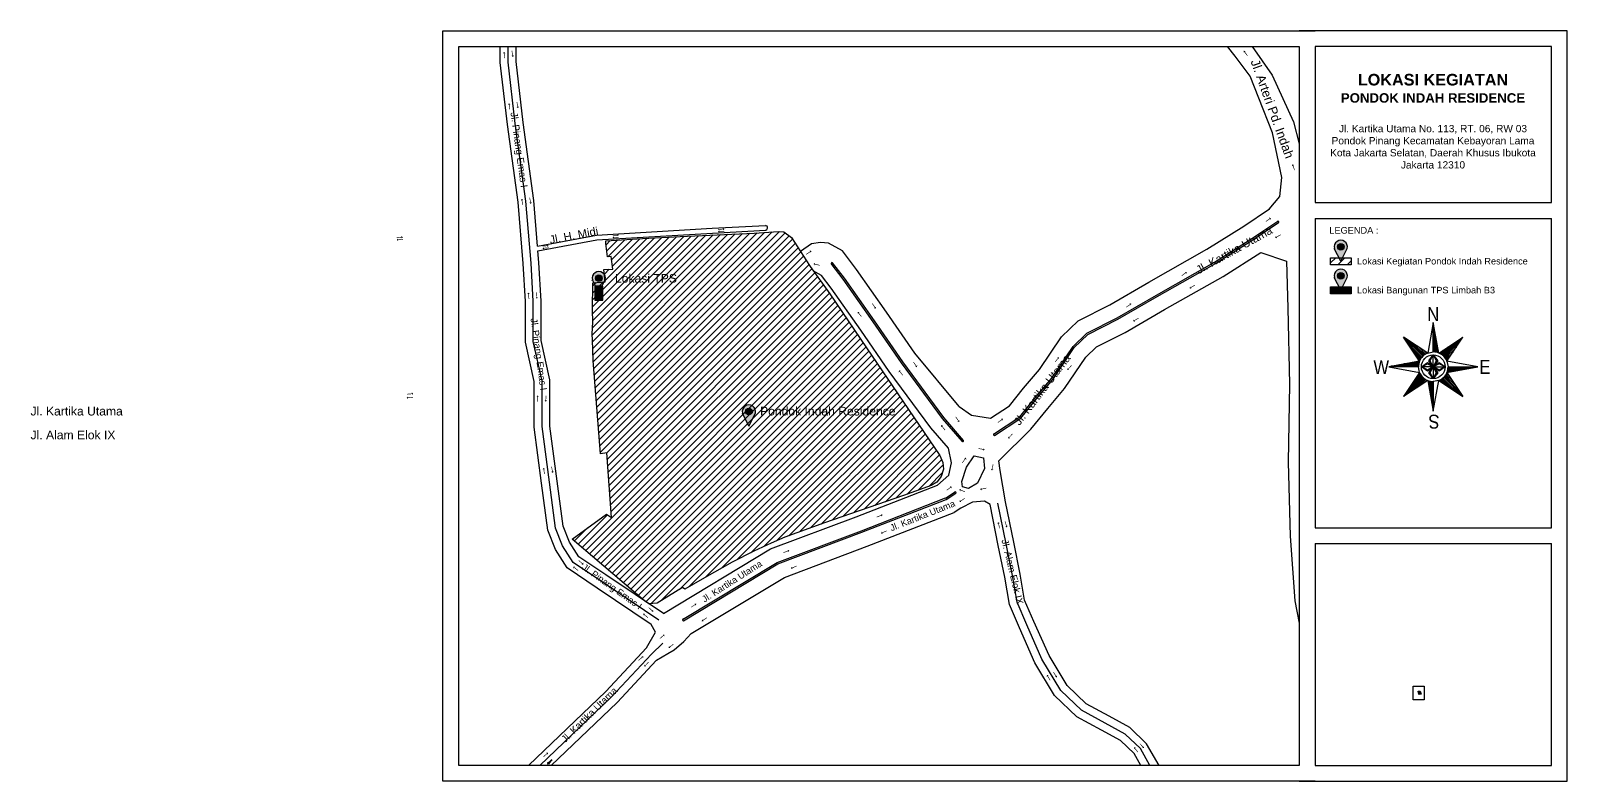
# Model space of a CAD drawing. Header units: millimetres. Extents: x -889 to 42531, y -18266 to 4189.
# Drawn here: x 15123 to 24869, y -18266 to -13506 of the extents above; entities that cross this region are included whole.
import ezdxf

# ---------------------------------------------------------------- set-up
doc = ezdxf.new("R2010")
doc.units = ezdxf.units.MM
doc.header["$MEASUREMENT"] = 0
doc.linetypes.add('PTS_EXT', pattern=[999999, 0, -999999])
doc.layers.add('Area TPS', color=2, linetype='Continuous')
doc.styles.add('Annotative', font='arial.ttf')
doc.styles.get("Standard").update_dxf_attribs({"font": 'arial.ttf'})

msp = doc.modelspace()

# ---------------------------------------------------------------- hatches: boundary and pattern name
at = {"true_color": 0xffffff}
h = msp.add_hatch(color=7, dxfattribs=at)
h.dxf.hatch_style = 1
h.paths.add_polyline_path([(18124.9, -13639.9), (18118.1, -13649.7), (18122, -13649.2), (18123.6, -13649), (18124, -13649), (18127.7, -13679.7), (18131.6, -13679.2), (18127.9, -13648.5), (18128.3, -13648.4), (18129.9, -13648.3), (18133.8, -13647.8)])
h = msp.add_hatch(color=7, dxfattribs=at)
h.dxf.hatch_style = 1
h.paths.add_polyline_path([(18182.3, -13672.2), (18188.4, -13661.9), (18184.5, -13662.7), (18182.9, -13663), (18182.5, -13663), (18176.8, -13632.6), (18172.9, -13633.4), (18178.6, -13663.8), (18178.2, -13663.9), (18176.7, -13664.2), (18172.8, -13664.9)])
h = msp.add_hatch(color=7, dxfattribs=at)
h.dxf.hatch_style = 1
h.paths.add_polyline_path([(22817.6, -13632.5), (22816.4, -13644.4), (22819.6, -13642.1), (22820.9, -13641.1), (22821.2, -13640.9), (22839.5, -13665.9), (22842.7, -13663.5), (22824.4, -13638.6), (22824.7, -13638.3), (22826, -13637.4), (22829.2, -13635)])
h = msp.add_hatch(color=7, dxfattribs=at)
h.dxf.hatch_style = 1
h.paths.add_polyline_path([(18156.9, -13964.9), (18150.1, -13974.7), (18154, -13974.2), (18155.6, -13974), (18156, -13973.9), (18159.7, -14004.7), (18163.6, -14004.2), (18159.9, -13973.5), (18160.3, -13973.4), (18161.9, -13973.2), (18165.8, -13972.8)])
h = msp.add_hatch(color=7, dxfattribs=at)
h.dxf.hatch_style = 1
h.paths.add_polyline_path([(18214.2, -13997.2), (18220.3, -13986.9), (18216.4, -13987.7), (18214.9, -13988), (18214.5, -13988), (18208.7, -13957.6), (18204.8, -13958.4), (18210.6, -13988.8), (18210.2, -13988.8), (18208.7, -13989.1), (18204.8, -13989.9)])
h = msp.add_hatch(color=7, dxfattribs=at)
h.dxf.hatch_style = 1
h.paths.add_polyline_path([(23126.4, -14352.4), (23122, -14363.5), (23125.7, -14362.1), (23127.2, -14361.6), (23127.5, -14361.4), (23138.1, -14390.5), (23141.8, -14389.2), (23131.3, -14360.1), (23131.6, -14359.9), (23133.1, -14359.4), (23136.9, -14358)])
h = msp.add_hatch(color=7, dxfattribs=at)
h.dxf.hatch_style = 1
h.paths.add_polyline_path([(18238.2, -14571.8), (18231.4, -14581.6), (18235.3, -14581.1), (18236.9, -14580.9), (18237.3, -14580.9), (18241, -14611.6), (18244.9, -14611.1), (18241.2, -14580.4), (18241.6, -14580.3), (18243.2, -14580.2), (18247.1, -14579.7)])
h = msp.add_hatch(color=7, dxfattribs=at)
h.dxf.hatch_style = 1
h.paths.add_polyline_path([(18295.5, -14604.1), (18301.7, -14593.8), (18297.8, -14594.6), (18296.2, -14594.9), (18295.8, -14595), (18290, -14564.5), (18286.2, -14565.3), (18291.9, -14595.7), (18291.5, -14595.8), (18290, -14596.1), (18286.1, -14596.8)])
h = msp.add_hatch(color=7, dxfattribs=at)
h.dxf.hatch_style = 1
h.paths.add_polyline_path([(22989.6, -14692.8), (22977.7, -14691.6), (22980, -14694.8), (22981, -14696.1), (22981.2, -14696.4), (22956.1, -14714.4), (22958.4, -14717.7), (22983.5, -14699.6), (22983.7, -14699.9), (22984.7, -14701.2), (22987, -14704.4)])
h = msp.add_hatch(color=7, dxfattribs=at)
h.dxf.hatch_style = 1
h.paths.add_polyline_path([(17484, -14815.2), (17475.9, -14823.9), (17475.5, -14820), (17475.4, -14818.4), (17475.3, -14818), (17444.5, -14820.8), (17444.1, -14816.9), (17475, -14814), (17474.9, -14813.6), (17474.8, -14812.1), (17474.4, -14808.1)])
h = msp.add_hatch()
h.set_pattern_fill('ANSI31', color=1, scale=250)
h.set_pattern_definition([(45, (5898.653, -12975.114), (-22.09709, 22.09709), [])])
h.paths.add_polyline_path([(20425.2, -15516.4), (20191.7, -15173.6), (20066.6, -15001.4), (20063.3, -14993.9), (19948.1, -14817.1), (19900.9, -14780.9), (19865.9, -14779.3), (19712.9, -14788.7), (19243.1, -14811), (19003, -14823.8), (18770.9, -14838.7), (18771.2, -14856), (18781.6, -14939.3), (18804.6, -14936.5), (18815.1, -15017.5), (18758.4, -15020.3), (18766.6, -15097.6), (18688.1, -15104.6), (18687, -15278.5), (18688, -15351.9), (18684.2, -15430), (18686.5, -15466.2), (18690.5, -15596.6), (18704.2, -15760.7), (18736.6, -16188.7), (18777.7, -16182.9), (18807, -16593.6), (18775.2, -16572.1), (18557.9, -16729.4), (19016, -17122.2), (19043.7, -17140.9), (19095.8, -17135.9), (19258.2, -17036.1), (19271.2, -17048.5), (19397.7, -16975.3), (19572.3, -16875.9), (19709, -16807.4), (19819.9, -16756.7), (19906.7, -16717.7), (20158.1, -16627.3), (20659.7, -16453.6), (20834.8, -16389.7), (20870.6, -16368.6), (20897.9, -16332.6), (20911.8, -16285.7), (20909.6, -16243.5), (20890.6, -16200.4)])
h = msp.add_hatch(color=7, dxfattribs=at)
h.dxf.hatch_style = 1
h.paths.add_polyline_path([(18813.4, -14818.1), (18821.8, -14809.6), (18822, -14813.6), (18822.1, -14815.2), (18822.2, -14815.5), (18853.1, -14813.7), (18853.3, -14817.6), (18822.4, -14819.5), (18822.4, -14819.9), (18822.5, -14821.5), (18822.8, -14825.4)])
h = msp.add_hatch(color=7, dxfattribs=at)
h.dxf.hatch_style = 1
h.paths.add_polyline_path([(18853.6, -14801.7), (18844.1, -14794.4), (18844.4, -14798.4), (18844.5, -14800), (18844.6, -14800.4), (18813.7, -14802.6), (18814, -14806.5), (18844.8, -14804.3), (18844.9, -14804.7), (18845, -14806.3), (18845.3, -14810.2)])
h = msp.add_hatch(color=7, dxfattribs=at)
h.dxf.hatch_style = 1
h.paths.add_polyline_path([(19482.6, -14779.4), (19491, -14771), (19491.3, -14774.9), (19491.4, -14776.5), (19491.4, -14776.9), (19522.3, -14775.2), (19522.5, -14779.2), (19491.6, -14780.9), (19491.6, -14781.2), (19491.7, -14782.8), (19491.9, -14786.8)])
h = msp.add_hatch(color=7, dxfattribs=at)
h.dxf.hatch_style = 1
h.paths.add_polyline_path([(19522.9, -14763.2), (19513.5, -14755.9), (19513.7, -14759.8), (19513.8, -14761.4), (19513.9, -14761.8), (19483, -14763.9), (19483.2, -14767.8), (19514.1, -14765.8), (19514.1, -14766.2), (19514.3, -14767.8), (19514.5, -14771.7)])
h = msp.add_hatch(color=7, dxfattribs=at)
h.dxf.hatch_style = 1
h.paths.add_polyline_path([(23017.2, -14819.4), (23028.9, -14821.7), (23026.9, -14818.3), (23026.1, -14816.9), (23025.9, -14816.6), (23052.7, -14801), (23050.7, -14797.6), (23023.9, -14813.2), (23023.7, -14812.8), (23022.9, -14811.4), (23020.9, -14808)])
h = msp.add_hatch(color=7, dxfattribs=at)
h.dxf.hatch_style = 1
h.paths.add_polyline_path([(17444.4, -14832.8), (17454.1, -14839.8), (17453.6, -14835.9), (17453.5, -14834.3), (17453.4, -14833.9), (17484.2, -14830.7), (17483.8, -14826.7), (17453, -14829.9), (17453, -14829.6), (17452.8, -14828), (17452.4, -14824)])
h = msp.add_hatch(color=7, dxfattribs=at)
h.dxf.hatch_style = 1
h.paths.add_polyline_path([(18408.5, -14868.5), (18400.3, -14877.2), (18400, -14873.2), (18399.8, -14871.6), (18399.8, -14871.3), (18368.9, -14874.1), (18368.6, -14870.2), (18399.4, -14867.3), (18399.4, -14866.9), (18399.2, -14865.3), (18398.9, -14861.4)])
h = msp.add_hatch(color=7, dxfattribs=at)
h.dxf.hatch_style = 1
h.paths.add_polyline_path([(18368.8, -14886.1), (18378.5, -14893.1), (18378.1, -14889.1), (18377.9, -14887.6), (18377.9, -14887.2), (18408.7, -14883.9), (18408.2, -14880), (18377.5, -14883.2), (18377.4, -14882.8), (18377.3, -14881.2), (18376.8, -14877.3)])
h = msp.add_hatch(color=7, dxfattribs=at)
h.dxf.hatch_style = 1
h.paths.add_polyline_path([(20075.1, -14901.9), (20063.3, -14900.3), (20065.5, -14903.6), (20066.4, -14904.9), (20066.6, -14905.2), (20040.8, -14922.3), (20043, -14925.6), (20068.8, -14908.5), (20069, -14908.8), (20069.9, -14910.2), (20072.1, -14913.5)])
h = msp.add_hatch(color=1)
h.dxf.hatch_style = 1
h.paths.add_polyline_path([(23473.6, -14886.6, 1.282095), (23391.9, -14886.6), (23432.8, -14968.2)])
h.paths.add_polyline_path([(23411.7, -14876.3, -1), (23453.9, -14876.3, -1)], flags=16)
h = msp.add_hatch(color=7, dxfattribs=at)
h.dxf.hatch_style = 1
h.paths.add_polyline_path([(23411.7, -14876.3, 1), (23453.9, -14876.3, 1)])
h = msp.add_hatch(color=7, dxfattribs=at)
h.dxf.hatch_style = 1
h.paths.add_polyline_path([(20088.3, -14983.6), (20094.9, -14993.5), (20095.9, -14989.7), (20096.3, -14988.1), (20096.4, -14987.8), (20126.4, -14995.5), (20127.4, -14991.7), (20097.4, -14983.9), (20097.5, -14983.5), (20097.9, -14982), (20098.9, -14978.2)])
h = msp.add_hatch()
h.set_pattern_fill('ANSI31', color=1, scale=332.792191)
h.set_pattern_definition([(45, (18409.96, -17994.665), (-29.41495, 29.41495), [])])
h.paths.add_polyline_path([(23498, -14945.6), (23367.5, -14945.6), (23367.5, -14990.8), (23498, -14990.8)])
h = msp.add_hatch(color=2)
h.dxf.hatch_style = 1
h.paths.add_polyline_path([(18767.1, -15085.2, 1.282095), (18685.5, -15085.2), (18726.3, -15166.9)])
h.paths.add_polyline_path([(18705.2, -15075, -1), (18747.4, -15075, -1)], flags=16)
h = msp.add_hatch(color=7, dxfattribs=at)
h.dxf.hatch_style = 1
h.paths.add_polyline_path([(18705.2, -15075, 1), (18747.4, -15075, 1)])
h = msp.add_hatch(color=7, dxfattribs=at)
h.dxf.hatch_style = 1
h.paths.add_polyline_path([(22456.1, -15036.1), (22444.3, -15034.9), (22446.6, -15038.1), (22447.5, -15039.4), (22447.7, -15039.7), (22422.6, -15057.8), (22424.9, -15061), (22450, -15042.9), (22450.3, -15043.3), (22451.2, -15044.6), (22453.5, -15047.8)])
h = msp.add_hatch(color=2)
h.dxf.hatch_style = 1
h.paths.add_polyline_path([(23473.6, -15070.2, 1.282095), (23391.9, -15070.2), (23432.8, -15151.9)])
h.paths.add_polyline_path([(23411.7, -15059.9, -1), (23453.9, -15059.9, -1)], flags=16)
h = msp.add_hatch(color=7, dxfattribs=at)
h.dxf.hatch_style = 1
h.paths.add_polyline_path([(23411.7, -15059.9, 1), (23453.9, -15059.9, 1)])
h = msp.add_hatch(color=7, dxfattribs=at)
h.dxf.hatch_style = 1
h.paths.add_polyline_path([(18279.7, -15166.7), (18272.6, -15176.2), (18276.5, -15175.9), (18278.1, -15175.7), (18278.5, -15175.7), (18281.1, -15206.6), (18285.1, -15206.2), (18282.5, -15175.4), (18282.9, -15175.3), (18284.4, -15175.2), (18288.4, -15174.9)])
h = msp.add_hatch(color=7, dxfattribs=at)
h.dxf.hatch_style = 1
h.paths.add_polyline_path([(18333.4, -15204.7), (18341.2, -15195.7), (18337.3, -15195.7), (18335.7, -15195.8), (18335.3, -15195.8), (18334.8, -15164.8), (18330.8, -15164.9), (18331.3, -15195.8), (18330.9, -15195.9), (18329.3, -15195.9), (18325.4, -15195.9)])
h = msp.add_hatch(color=7, dxfattribs=at)
h.dxf.hatch_style = 1
h.paths.add_polyline_path([(22473.1, -15139.5), (22484.8, -15141.8), (22482.8, -15138.4), (22482, -15137.1), (22481.8, -15136.7), (22508.6, -15121.1), (22506.6, -15117.7), (22479.8, -15133.3), (22479.6, -15132.9), (22478.8, -15131.6), (22476.8, -15128.1)])
h = msp.add_hatch(color=7, dxfattribs=at)
h.dxf.hatch_style = 1
h.paths.add_polyline_path([(20368.1, -15288.4), (20367.5, -15300.3), (20370.6, -15297.8), (20371.8, -15296.8), (20372.1, -15296.6), (20391.3, -15320.9), (20394.4, -15318.4), (20375.2, -15294.1), (20375.5, -15293.9), (20376.8, -15292.9), (20379.9, -15290.4)])
h = msp.add_hatch(color=7, dxfattribs=at)
h.dxf.hatch_style = 1
h.paths.add_polyline_path([(20483.1, -15268.4), (20484.6, -15256.5), (20481.3, -15258.8), (20480, -15259.7), (20479.7, -15259.9), (20462.1, -15234.4), (20458.8, -15236.7), (20476.4, -15262.2), (20476.1, -15262.4), (20474.8, -15263.3), (20471.5, -15265.5)])
h = msp.add_hatch(color=7, dxfattribs=at)
h.dxf.hatch_style = 1
h.paths.add_polyline_path([(22104.4, -15236.1), (22092.5, -15234.9), (22094.9, -15238.1), (22095.8, -15239.4), (22096, -15239.7), (22070.9, -15257.8), (22073.2, -15261), (22098.3, -15242.9), (22098.6, -15243.3), (22099.5, -15244.5), (22101.8, -15247.8)])
h = msp.add_hatch(color=7, dxfattribs=at)
h.dxf.hatch_style = 1
h.paths.add_polyline_path([(22115.6, -15348.7), (22127.3, -15351), (22125.3, -15347.6), (22124.5, -15346.2), (22124.3, -15345.9), (22151, -15330.3), (22149, -15326.9), (22122.3, -15342.5), (22122.1, -15342.1), (22121.3, -15340.7), (22119.3, -15337.3)])
h = msp.add_hatch(color=7, dxfattribs=at)
h.dxf.hatch_style = 1
h.paths.add_polyline_path([(21645.8, -15576), (21633.9, -15577.7), (21637, -15580.3), (21638.2, -15581.3), (21638.5, -15581.5), (21618.6, -15605.3), (21621.7, -15607.8), (21641.5, -15584.1), (21641.8, -15584.3), (21643.1, -15585.4), (21646.1, -15587.9)])
h = msp.add_hatch(color=7, dxfattribs=at)
h.dxf.hatch_style = 1
h.paths.add_polyline_path([(20629.8, -15659.7), (20629.2, -15671.7), (20632.3, -15669.2), (20633.5, -15668.2), (20633.8, -15668), (20653, -15692.2), (20656.1, -15689.8), (20636.9, -15665.5), (20637.2, -15665.3), (20638.5, -15664.3), (20641.6, -15661.8)])
h = msp.add_hatch(color=7, dxfattribs=at)
h.dxf.hatch_style = 1
h.paths.add_polyline_path([(20744.8, -15639.8), (20746.2, -15627.9), (20743, -15630.2), (20741.7, -15631.1), (20741.4, -15631.3), (20723.8, -15605.8), (20720.5, -15608.1), (20738.1, -15633.5), (20737.8, -15633.8), (20736.5, -15634.7), (20733.2, -15636.9)])
h = msp.add_hatch(color=7, dxfattribs=at)
h.dxf.hatch_style = 1
h.paths.add_polyline_path([(21697.7, -15657.4), (21709.6, -15656.5), (21706.7, -15653.7), (21705.6, -15652.6), (21705.3, -15652.4), (21726.7, -15630), (21723.9, -15627.3), (21702.5, -15649.6), (21702.2, -15649.3), (21701, -15648.2), (21698.2, -15645.5)])
h = msp.add_hatch(color=7, dxfattribs=at)
h.dxf.hatch_style = 1
h.paths.add_polyline_path([(17507.2, -15834.5), (17516.9, -15841.4), (17516.4, -15837.5), (17516.3, -15835.9), (17516.2, -15835.5), (17547, -15832.3), (17546.6, -15828.3), (17515.8, -15831.6), (17515.8, -15831.2), (17515.6, -15829.6), (17515.2, -15825.7)])
h = msp.add_hatch(color=7, dxfattribs=at)
h.dxf.hatch_style = 1
h.paths.add_polyline_path([(17549.6, -15807.4), (17541.5, -15816.2), (17541.1, -15812.2), (17541, -15810.6), (17540.9, -15810.2), (17510.1, -15813.1), (17509.7, -15809.1), (17540.6, -15806.3), (17540.5, -15805.9), (17540.4, -15804.3), (17540, -15800.4)])
h = msp.add_hatch(color=7, dxfattribs=at)
h.dxf.hatch_style = 1
h.paths.add_polyline_path([(18338.4, -15818.1), (18330.7, -15827.2), (18334.6, -15827.1), (18336.2, -15827.1), (18336.6, -15827.1), (18337.4, -15858), (18341.3, -15857.9), (18340.6, -15827), (18341, -15826.9), (18342.5, -15826.9), (18346.5, -15826.8)])
h = msp.add_hatch(color=7, dxfattribs=at)
h.dxf.hatch_style = 1
h.paths.add_polyline_path([(18389.7, -15859.3), (18398, -15850.7), (18394.1, -15850.5), (18392.5, -15850.4), (18392.1, -15850.4), (18393.4, -15819.5), (18389.4, -15819.3), (18388.1, -15850.3), (18387.7, -15850.2), (18386.1, -15850.2), (18382.2, -15850)])
h = msp.add_hatch(color=1)
h.dxf.hatch_style = 1
h.paths.add_polyline_path([(19719.6, -15931.2, 1.282095), (19637.9, -15931.2), (19678.7, -16012.9)])
h.paths.add_polyline_path([(19657.6, -15920.9, -1), (19699.9, -15920.9, -1)], flags=16)
h = msp.add_hatch(color=7, dxfattribs=at)
h.dxf.hatch_style = 1
h.paths.add_polyline_path([(19657.6, -15920.9, 1), (19699.9, -15920.9, 1)])
h = msp.add_hatch(color=7, dxfattribs=at)
h.dxf.hatch_style = 1
h.paths.add_polyline_path([(21012.6, -15987.1), (21014.1, -15975.3), (21010.8, -15977.6), (21009.5, -15978.5), (21009.2, -15978.7), (20991.6, -15953.2), (20988.3, -15955.4), (21005.9, -15980.9), (21005.6, -15981.2), (21004.3, -15982.1), (21001, -15984.3)])
h = msp.add_hatch(color=7, dxfattribs=at)
h.dxf.hatch_style = 1
h.paths.add_polyline_path([(21290, -15967.2), (21278.2, -15965.9), (21280.5, -15969.1), (21281.4, -15970.4), (21281.6, -15970.8), (21256.5, -15988.8), (21258.8, -15992), (21284, -15974), (21284.2, -15974.3), (21285.1, -15975.6), (21287.4, -15978.8)])
h = msp.add_hatch(color=7, dxfattribs=at)
h.dxf.hatch_style = 1
h.paths.add_polyline_path([(20897.7, -16007.1), (20897, -16019), (20900.1, -16016.6), (20901.3, -16015.6), (20901.6, -16015.4), (20920.8, -16039.6), (20924, -16037.2), (20904.7, -16012.9), (20905.1, -16012.6), (20906.3, -16011.7), (20909.4, -16009.2)])
h = msp.add_hatch(color=7, dxfattribs=at)
h.dxf.hatch_style = 1
h.paths.add_polyline_path([(21322.8, -16091.3), (21334.7, -16090.4), (21331.9, -16087.7), (21330.8, -16086.6), (21330.5, -16086.3), (21352.1, -16064.1), (21349.2, -16061.3), (21327.6, -16083.5), (21327.4, -16083.2), (21326.2, -16082.1), (21323.4, -16079.4)])
h = msp.add_hatch(color=7, dxfattribs=at)
h.dxf.hatch_style = 1
h.paths.add_polyline_path([(21174.4, -16162.8), (21167.1, -16153.4), (21166.4, -16157.3), (21166.1, -16158.8), (21166, -16159.2), (21135.5, -16153.6), (21134.8, -16157.5), (21165.3, -16163.1), (21165.2, -16163.5), (21164.9, -16165.1), (21164.2, -16169)])
h = msp.add_hatch(color=7, dxfattribs=at)
h.dxf.hatch_style = 1
h.paths.add_polyline_path([(18434.2, -16310.4), (18440.3, -16300.1), (18436.4, -16300.9), (18434.9, -16301.1), (18434.5, -16301.2), (18428.7, -16270.8), (18424.8, -16271.5), (18430.6, -16302), (18430.2, -16302), (18428.6, -16302.3), (18424.7, -16303.1)])
h = msp.add_hatch(color=7, dxfattribs=at)
h.dxf.hatch_style = 1
h.paths.add_polyline_path([(21056.1, -16213.7), (21044.4, -16216.1), (21047.6, -16218.5), (21048.9, -16219.4), (21049.2, -16219.7), (21030.6, -16244.4), (21033.7, -16246.8), (21052.4, -16222), (21052.7, -16222.3), (21053.9, -16223.2), (21057.1, -16225.6)])
h = msp.add_hatch(color=7, dxfattribs=at)
h.dxf.hatch_style = 1
h.paths.add_polyline_path([(21219, -16295.1), (21228.6, -16288.1), (21224.8, -16287.2), (21223.2, -16286.9), (21222.8, -16286.8), (21229.3, -16256.5), (21225.4, -16255.7), (21219, -16286), (21218.6, -16285.9), (21217, -16285.6), (21213.1, -16284.7)])
h = msp.add_hatch(color=7, dxfattribs=at)
h.dxf.hatch_style = 1
h.paths.add_polyline_path([(18376.8, -16278), (18370, -16287.8), (18374, -16287.4), (18375.5, -16287.2), (18375.9, -16287.1), (18379.6, -16317.9), (18383.6, -16317.4), (18379.9, -16286.7), (18380.3, -16286.6), (18381.8, -16286.4), (18385.8, -16286)])
h = msp.add_hatch(color=7, dxfattribs=at)
h.dxf.hatch_style = 1
h.paths.add_polyline_path([(20965.1, -16396.8), (20953.2, -16395.6), (20955.5, -16398.8), (20956.4, -16400.1), (20956.7, -16400.4), (20931.5, -16418.5), (20933.8, -16421.7), (20959, -16403.6), (20959.2, -16404), (20960.1, -16405.3), (20962.5, -16408.5)])
h = msp.add_hatch(color=7, dxfattribs=at)
h.dxf.hatch_style = 1
h.paths.add_polyline_path([(21013, -16415.7), (21018.4, -16426.4), (21019.9, -16422.7), (21020.4, -16421.2), (21020.6, -16420.8), (21049.4, -16432.2), (21050.8, -16428.5), (21022, -16417.1), (21022.2, -16416.8), (21022.8, -16415.3), (21024.2, -16411.6)])
h = msp.add_hatch(color=7, dxfattribs=at)
h.dxf.hatch_style = 1
h.paths.add_polyline_path([(21013.9, -16493.3), (21025.7, -16495.1), (21023.6, -16491.8), (21022.7, -16490.5), (21022.5, -16490.1), (21048.5, -16473.3), (21046.4, -16470), (21020.4, -16486.8), (21020.1, -16486.5), (21019.3, -16485.1), (21017.1, -16481.8)])
h = msp.add_hatch(color=7, dxfattribs=at)
h.dxf.hatch_style = 1
h.paths.add_polyline_path([(21144.9, -16415), (21155.3, -16420.9), (21154.4, -16417), (21154.1, -16415.5), (21154, -16415.1), (21184.3, -16408.5), (21183.4, -16404.6), (21153.2, -16411.2), (21153.1, -16410.8), (21152.7, -16409.3), (21151.9, -16405.4)])
h = msp.add_hatch(color=7, dxfattribs=at)
h.dxf.hatch_style = 1
h.paths.add_polyline_path([(20526.5, -16576.3), (20515.4, -16572), (20516.8, -16575.7), (20517.3, -16577.2), (20517.5, -16577.5), (20488.4, -16588.2), (20489.8, -16592), (20518.8, -16581.2), (20519, -16581.6), (20519.5, -16583.1), (20520.9, -16586.8)])
h = msp.add_hatch(color=7, dxfattribs=at)
h.dxf.hatch_style = 1
h.paths.add_polyline_path([(21260.1, -16622.1), (21254.2, -16632.5), (21258.1, -16631.6), (21259.7, -16631.3), (21260.1, -16631.2), (21266.6, -16661.5), (21270.5, -16660.6), (21263.9, -16630.4), (21264.3, -16630.3), (21265.9, -16629.9), (21269.7, -16629.1)])
h = msp.add_hatch(color=7, dxfattribs=at)
h.dxf.hatch_style = 1
h.paths.add_polyline_path([(21314.9, -16655.9), (21304.8, -16649.6), (21308.6, -16648.5), (21310.1, -16648), (21310.5, -16647.9), (21301.6, -16618.2), (21305.4, -16617.1), (21314.3, -16646.8), (21314.7, -16646.6), (21316.2, -16646.2), (21320, -16645.1)])
h = msp.add_hatch(color=7, dxfattribs=at)
h.dxf.hatch_style = 1
h.paths.add_polyline_path([(20516.3, -16693.5), (20527.6, -16697.2), (20526, -16693.5), (20525.4, -16692.1), (20525.2, -16691.7), (20553.5, -16679.2), (20551.9, -16675.5), (20523.6, -16688.1), (20523.5, -16687.7), (20522.8, -16686.3), (20521.2, -16682.7)])
h = msp.add_hatch(color=7, dxfattribs=at)
h.dxf.hatch_style = 1
h.paths.add_polyline_path([(19934.8, -16802.1), (19923.7, -16797.7), (19925.1, -16801.5), (19925.7, -16802.9), (19925.8, -16803.3), (19896.7, -16814), (19898.1, -16817.7), (19927.2, -16807), (19927.3, -16807.4), (19927.9, -16808.9), (19929.2, -16812.6)])
h = msp.add_hatch(color=7, dxfattribs=at)
h.dxf.hatch_style = 1
h.paths.add_polyline_path([(18564.1, -16905), (18566.2, -16916.8), (18568.6, -16913.6), (18569.6, -16912.4), (18569.9, -16912.1), (18594.1, -16931.3), (18596.6, -16928.2), (18572.3, -16909), (18572.6, -16908.7), (18573.5, -16907.4), (18576, -16904.3)])
h = msp.add_hatch(color=7, dxfattribs=at)
h.dxf.hatch_style = 1
h.paths.add_polyline_path([(18628.6, -16891.9), (18627.3, -16880.1), (18624.7, -16883), (18623.6, -16884.2), (18623.3, -16884.5), (18600.5, -16863.6), (18597.8, -16866.6), (18620.7, -16887.4), (18620.4, -16887.7), (18619.3, -16888.9), (18616.7, -16891.8)])
h = msp.add_hatch(color=7, dxfattribs=at)
h.dxf.hatch_style = 1
h.paths.add_polyline_path([(19944.5, -16916.5), (19955.9, -16920.2), (19954.3, -16916.6), (19953.6, -16915.2), (19953.5, -16914.8), (19981.8, -16902.4), (19980.3, -16898.8), (19951.9, -16911.2), (19951.7, -16910.8), (19951.1, -16909.3), (19949.5, -16905.7)])
h = msp.add_hatch(color=7, dxfattribs=at)
h.dxf.hatch_style = 1
h.paths.add_polyline_path([(19344.8, -17140.3), (19333, -17138.7), (19335.2, -17142), (19336.1, -17143.3), (19336.3, -17143.6), (19310.6, -17160.9), (19312.8, -17164.2), (19338.5, -17146.9), (19338.7, -17147.3), (19339.6, -17148.6), (19341.8, -17151.9)])
h = msp.add_hatch(color=7, dxfattribs=at)
h.dxf.hatch_style = 1
h.paths.add_polyline_path([(19007.3, -17203.5), (19009.4, -17215.2), (19011.8, -17212.1), (19012.8, -17210.9), (19013, -17210.6), (19037.3, -17229.8), (19039.8, -17226.7), (19015.5, -17207.5), (19015.8, -17207.2), (19016.7, -17205.9), (19019.2, -17202.8)])
h = msp.add_hatch(color=7, dxfattribs=at)
h.dxf.hatch_style = 1
h.paths.add_polyline_path([(19071.8, -17190.4), (19070.5, -17178.6), (19067.9, -17181.5), (19066.8, -17182.7), (19066.5, -17183), (19043.6, -17162.1), (19041, -17165.1), (19063.9, -17185.9), (19063.6, -17186.2), (19062.5, -17187.4), (19059.9, -17190.3)])
h = msp.add_hatch(color=7, dxfattribs=at)
h.dxf.hatch_style = 1
h.paths.add_polyline_path([(19379, -17250.6), (19390.9, -17252.1), (19388.6, -17248.8), (19387.8, -17247.5), (19387.5, -17247.2), (19413.2, -17229.8), (19410.9, -17226.6), (19385.3, -17243.9), (19385.1, -17243.6), (19384.2, -17242.3), (19382, -17239)])
h = msp.add_hatch(color=7, dxfattribs=at)
h.dxf.hatch_style = 1
h.paths.add_polyline_path([(19142.8, -17335.3), (19130.9, -17335.2), (19133.5, -17338.2), (19134.5, -17339.4), (19134.8, -17339.7), (19111.6, -17360.2), (19114.2, -17363.1), (19137.4, -17342.7), (19137.7, -17343), (19138.7, -17344.2), (19141.3, -17347.1)])
h = msp.add_hatch(color=7, dxfattribs=at)
h.dxf.hatch_style = 1
h.paths.add_polyline_path([(19169.2, -17420.6), (19181.1, -17421.2), (19178.7, -17418.1), (19177.7, -17416.9), (19177.4, -17416.6), (19201.7, -17397.3), (19199.2, -17394.2), (19175, -17413.5), (19174.7, -17413.2), (19173.7, -17411.9), (19171.3, -17408.8)])
h = msp.add_hatch(color=7, dxfattribs=at)
h.dxf.hatch_style = 1
h.paths.add_polyline_path([(19009, -17472.7), (18997, -17472.7), (18999.7, -17475.6), (19000.7, -17476.8), (19001, -17477.1), (18977.7, -17497.6), (18980.4, -17500.6), (19003.6, -17480.1), (19003.8, -17480.4), (19004.9, -17481.6), (19007.5, -17484.6)])
h = msp.add_hatch(color=7, dxfattribs=at)
h.dxf.hatch_style = 1
h.paths.add_polyline_path([(19014.9, -17538.3), (19026.8, -17537.5), (19023.9, -17534.7), (19022.8, -17533.6), (19022.5, -17533.3), (19044.3, -17511.3), (19041.5, -17508.5), (19019.7, -17530.5), (19019.4, -17530.3), (19018.3, -17529.1), (19015.5, -17526.4)])
h = msp.add_hatch(color=7, dxfattribs=at)
h.dxf.hatch_style = 1
h.paths.add_polyline_path([(21569.4, -17590.9), (21566.8, -17602.5), (21570.3, -17600.6), (21571.7, -17599.8), (21572, -17599.6), (21587.2, -17626.6), (21590.6, -17624.7), (21575.5, -17597.7), (21575.8, -17597.5), (21577.2, -17596.7), (21580.6, -17594.8)])
h = msp.add_hatch(color=7, dxfattribs=at)
h.dxf.hatch_style = 1
h.paths.add_polyline_path([(21631.7, -17607.1), (21620.1, -17604.1), (21623.4, -17601.9), (21624.8, -17601), (21625.1, -17600.8), (21607.9, -17575), (21611.2, -17572.8), (21628.4, -17598.6), (21628.7, -17598.4), (21630, -17597.5), (21633.3, -17595.3)])
at = {"true_color": 0xf1eb1f}
h = msp.add_hatch(color=2, dxfattribs=at)
h.dxf.hatch_style = 1
h.paths.add_polyline_path([(23935.9, -17694.9), (23924.4, -17694.1), (23925.9, -17705.3), (23927.3, -17710.7), (23925.4, -17710.9), (23924.8, -17712.5), (23929.3, -17715.9), (23942.3, -17714.1)])
at = {"true_color": 0xffffff}
h = msp.add_hatch(color=7, dxfattribs=at)
h.dxf.hatch_style = 1
h.paths.add_polyline_path([(22185.3, -18056.2), (22173.5, -18055.1), (22176.4, -18052.4), (22177.5, -18051.3), (22177.8, -18051.1), (22156.6, -18028.5), (22159.5, -18025.8), (22180.7, -18048.3), (22181, -18048.1), (22182.1, -18047), (22185, -18044.3)])
h = msp.add_hatch(color=7, dxfattribs=at)
h.dxf.hatch_style = 1
h.paths.add_polyline_path([(18404.4, -18084.8), (18392.4, -18084.8), (18395.1, -18087.8), (18396.1, -18088.9), (18396.4, -18089.2), (18373.1, -18109.7), (18375.8, -18112.7), (18399, -18092.2), (18399.3, -18092.5), (18400.3, -18093.7), (18402.9, -18096.7)])
h = msp.add_hatch(color=7, dxfattribs=at)
h.dxf.hatch_style = 1
h.paths.add_polyline_path([(18401.7, -18157.3), (18413.6, -18156.5), (18410.8, -18153.7), (18409.6, -18152.6), (18409.3, -18152.3), (18431.1, -18130.3), (18428.3, -18127.6), (18406.5, -18149.6), (18406.3, -18149.3), (18405.1, -18148.2), (18402.3, -18145.4)])
h = msp.add_hatch(color=7, dxfattribs=at)
h.dxf.hatch_style = 1
h.paths.add_polyline_path([(22121.2, -18050.4), (22120.6, -18062.3), (22123.7, -18059.9), (22124.9, -18058.9), (22125.2, -18058.6), (22144.6, -18082.8), (22147.7, -18080.3), (22128.3, -18056.1), (22128.6, -18055.9), (22129.9, -18054.9), (22133, -18052.4)])
at = {"layer": 'Area TPS'}
h = msp.add_hatch(dxfattribs=at)
h.set_pattern_fill('ANSI31', color=256, scale=36.500102)
h.set_pattern_definition([(45, (16446.6003, -18206.9336), (-3.2261837, 3.2261837), [])])
h.paths.add_polyline_path([(18751.1, -15124.9), (18701.8, -15124.9), (18701.8, -15215.5), (18751.1, -15215.5)])
h = msp.add_hatch(dxfattribs=at)
h.set_pattern_fill('ANSI31', color=256, scale=41.599024)
h.set_pattern_definition([(45, (18409.959, -18095.0975), (-3.676869, 3.676869), [])])
h.paths.add_polyline_path([(23498, -15129.3), (23367.5, -15129.3), (23367.5, -15174.5), (23498, -15174.5)])

# ---------------------------------------------------------------- linework, layer by layer
at = {"linetype": 'Continuous'}
for p, q in [((24054.9, -15550), (24019.4, -15355.2)), ((24019.4, -15543.1), (24019.4, -15355.2)), ((24022.3, -15543.1), (24022.3, -15370.7)), ((23984, -15550), (23831.6, -15449.2)), ((23932.4, -15601.6), (23831.6, -15449.2)), ((23953, -15570.6), (23831.6, -15449.2)), ((23947.9, -15576.1), (23852.3, -15480.6)), ((23958.5, -15565.5), (23863, -15469.9)), ((23964.5, -15560.8), (23894.4, -15490.7)), ((24029.8, -15543.7), (24029.8, -15412.1)), ((24037.3, -15544.8), (24037.3, -15453.4)), ((24044.8, -15546.6), (24044.8, -15494.7)), ((24054.9, -15550), (24207.3, -15449.2)), ((24074.4, -15560.8), (24144.5, -15490.7)), ((24080.3, -15565.5), (24175.9, -15469.9)), ((24085.9, -15570.6), (24207.3, -15449.2)), ((24091, -15576.1), (24186.5, -15480.6)), ((24106.4, -15601.6), (24207.3, -15449.2)), ((23943.2, -15582.1), (23873.1, -15512)), ((23939, -15588.5), (23893.9, -15543.4)), ((23935.2, -15595.4), (23914.7, -15574.8)), ((23970.9, -15556.6), (23925.8, -15511.5)), ((23977.8, -15552.9), (23957.2, -15532.3)), ((23991.3, -15599.5), (24019.4, -15561.9)), ((24000.7, -15599.5), (24019.4, -15561.9)), ((24019.4, -15561.9), (24047.6, -15599.5)), ((24052.3, -15549), (24052.3, -15536.1)), ((24061.1, -15552.9), (24081.7, -15532.3)), ((24068, -15556.6), (24113.1, -15511.5)), ((24095.6, -15582.1), (24165.8, -15512)), ((24099.9, -15588.5), (24145, -15543.4)), ((24103.6, -15595.4), (24124.2, -15574.8)), ((23932.4, -15601.6), (23737.6, -15637)), ((23925.5, -15637), (23737.6, -15637)), ((23925.5, -15634.2), (23753.1, -15634.2)), ((23926.1, -15626.7), (23794.5, -15626.7)), ((23932.4, -15672.5), (23831.6, -15824.9)), ((23927.2, -15619.2), (23835.8, -15619.2)), ((23929, -15611.7), (23877.1, -15611.7)), ((23939, -15685.6), (23893.9, -15730.7)), ((23935.2, -15678.7), (23914.7, -15699.3)), ((23931.4, -15604.2), (23918.5, -15604.2)), ((23944.3, -15637), (23981.9, -15608.9)), ((23981.9, -15655.8), (23944.3, -15637)), ((23981.9, -15665.2), (23944.3, -15637)), ((23981.9, -15608.9), (24019.4, -15637)), ((24019.4, -15637), (23981.9, -15655.8)), ((24019.4, -15637), (23981.9, -15665.2)), ((24019.4, -15637), (23991.3, -15599.5)), ((23991.3, -15674.6), (24019.4, -15637)), ((24019.4, -15712.2), (23991.3, -15674.6)), ((24019.4, -15637), (24000.7, -15599.5)), ((24047.6, -15599.5), (24019.4, -15637)), ((24019.4, -15637), (24057, -15608.9)), ((24057, -15618.3), (24019.4, -15637)), ((24019.4, -15637), (24038.2, -15674.6)), ((24019.4, -15637), (24047.6, -15674.6)), ((24057, -15665.2), (24019.4, -15637)), ((24038.2, -15674.6), (24019.4, -15712.2)), ((24047.6, -15674.6), (24019.4, -15712.2)), ((24057, -15608.9), (24094.6, -15637)), ((24094.6, -15637), (24057, -15618.3)), ((24094.6, -15637), (24057, -15665.2)), ((24099.9, -15685.6), (24145, -15730.7)), ((24103.6, -15678.7), (24124.2, -15699.3)), ((24106.4, -15672.5), (24301.3, -15637)), ((24106.4, -15672.5), (24207.3, -15824.9)), ((24107.4, -15669.9), (24120.4, -15669.9)), ((24109.9, -15662.4), (24161.8, -15662.4)), ((24111.7, -15654.9), (24203.1, -15654.9)), ((24112.8, -15647.4), (24244.4, -15647.4)), ((24113.3, -15639.9), (24285.8, -15639.9)), ((24113.4, -15637), (24301.3, -15637)), ((23953, -15703.5), (23831.6, -15824.9)), ((23984, -15724), (23831.6, -15824.9)), ((23947.9, -15697.9), (23852.3, -15793.5)), ((23958.5, -15708.6), (23863, -15804.1)), ((23943.2, -15692), (23873.1, -15762.1)), ((23964.5, -15713.2), (23894.4, -15783.4)), ((23970.9, -15717.5), (23925.8, -15762.6)), ((23977.8, -15721.2), (23957.2, -15741.8)), ((23984, -15724), (24019.4, -15918.9)), ((23986.6, -15725), (23986.6, -15738)), ((23994.1, -15727.5), (23994.1, -15779.4)), ((24001.6, -15729.3), (24001.6, -15820.7)), ((24009.1, -15730.4), (24009.1, -15862)), ((24016.6, -15730.9), (24016.6, -15903.4)), ((24019.4, -15731), (24019.4, -15918.9)), ((24054.9, -15724), (24207.3, -15824.9)), ((24061.1, -15721.2), (24081.7, -15741.8)), ((24068, -15717.5), (24113.1, -15762.6)), ((24074.4, -15713.2), (24144.5, -15783.4)), ((24080.3, -15708.6), (24175.9, -15804.1)), ((24085.9, -15703.5), (24207.3, -15824.9)), ((24091, -15697.9), (24186.5, -15793.5)), ((24095.6, -15692), (24165.8, -15762.1))]:
    msp.add_line(p, q, dxfattribs=at)
for points in [[(23269.4, -18266), (17738, -18266), (17738, -13505.6), (23269.4, -13505.6)], [(23169.4, -18266), (24869.4, -18266), (24869.4, -13505.6), (23169.4, -13505.6)], [(23169.4, -18166), (17838, -18166), (17838, -13605.6), (23169.4, -13605.6), (23169.4, -18166)], [(23169.4, -13605.6), (23169.4, -18166)], [(23269.4, -13605.6), (23269.4, -14595.5)], [(24769.4, -14595.5), (24769.4, -13605.6), (23269.4, -13605.6), (23269.4, -14595.5)], [(23269.4, -14595.5), (24769.4, -14595.5)], [(23269.4, -14695.5), (24769.4, -14695.5)], [(23269.4, -14695.5), (23269.4, -16657.8)], [(23269.4, -14695.5), (23269.4, -16657.8)], [(24769.4, -16657.8), (24769.4, -14695.5)], [(23432.8, -14968.2), (23391.9, -14886.6)], [(23432.8, -14968.2), (23473.6, -14886.6)], [(18726.3, -15166.9), (18685.5, -15085.2)], [(18726.3, -15166.9), (18767.1, -15085.2)], [(23432.8, -15151.9), (23391.9, -15070.2)], [(23432.8, -15151.9), (23473.6, -15070.2)], [(19678.7, -16012.9), (19637.9, -15931.2)], [(19678.7, -16012.9), (19719.6, -15931.2)], [(23269.4, -16657.8), (24769.4, -16657.8)], [(23269.4, -18166), (24769.4, -18166), (24769.4, -16757.8)], [(23269.4, -16757.8), (24769.4, -16757.8)], [(23269.4, -16757.8), (23269.4, -18166)], [(23269.4, -16757.8), (23269.4, -18166)], [(23924.4, -17694.1), (23935.9, -17694.9), (23942.3, -17714.1), (23929.3, -17715.9), (23924.8, -17712.5), (23925.4, -17710.9), (23927.3, -17710.7), (23925.9, -17705.3), (23924.4, -17694.1)]]:
    msp.add_lwpolyline(points)
at = {"color": 7, "true_color": 0xffffff}
for points in [[(19085.7, -17321.2), (19059.4, -17272), (18715.8, -17040.6), (18526.7, -16913.2), (18451.5, -16796.2), (18403.4, -16674.1), (18363.7, -16376), (18316.3, -16020), (18316.3, -15730.8), (18260.9, -15481.2), (18260.9, -15222.9), (18246.7, -14982.3), (18214.8, -14592.4), (18146.7, -14099.4), (18101.2, -13707.3), (18101.2, -13605.6)], [(19108, -17244.4), (18743.8, -16999.1), (18563.2, -16877.5), (18496.2, -16773.3), (18452.2, -16661.5), (18413.3, -16369.4), (18366.3, -16016.6), (18366.3, -15725.3), (18310.9, -15475.8), (18310.9, -15221.4), (18296.6, -14978.8), (18264.5, -14586.9), (18196.3, -14093.1), (18151.2, -13704.4), (18151.2, -13605.6)], [(18338, -14871.4), (18314.2, -14581.4), (18245.9, -14086.8), (18201.2, -13701.5), (18201.2, -13605.6)], [(22977.6, -14637), (23046.2, -14556.1), (23058.3, -14436.5), (23000.3, -14153.5), (22913.6, -13933.6), (22858.3, -13793.2), (22762.1, -13667.8), (22714.2, -13605.6)], [(22870.4, -13605.6), (22997.9, -13788.2), (23132.3, -14084.3), (23169.4, -14222)], [(21013, -15888.7), (21091, -15943.9), (21211.2, -15963.3), (21331.4, -15883.8), (21420.8, -15773.5), (21521.5, -15653.4), (21661.5, -15446.6), (21767.1, -15346), (21968.9, -15243.2), (22215.9, -15100.4), (22583.7, -14891.7), (22817.6, -14744.1), (22980.1, -14635.3)], [(21231, -16064.1), (21396, -15955), (21494.1, -15833.9), (21597.4, -15710.7), (21734.5, -15508.4), (21822.6, -15424.4), (22014.3, -15326.7), (22263.1, -15182.8), (22632.5, -14973.3), (22869.4, -14823.7), (23032.9, -14714.3)], [(18338, -14871.4), (18711.2, -14802.2), (19445.5, -14758.8), (19783.1, -14740.6)], [(18340.4, -14901.4), (18714.8, -14832.1), (19447.2, -14788.7), (19784.7, -14770.5)], [(21236.5, -16072.5), (21402.8, -15962.5), (21501.8, -15840.2), (21605.4, -15716.7), (21742.1, -15514.9), (21828.5, -15432.6), (22019.1, -15335.5), (22268, -15191.5), (22637.6, -14981.9), (22874.9, -14832.1), (23038.5, -14722.6)], [(19135.9, -17202.9), (18771.7, -16957.6), (18599.7, -16841.8), (18541, -16750.4), (18501, -16648.8), (18462.8, -16362.8), (18416.3, -16013.3), (18416.3, -15719.8), (18360.9, -15470.3), (18360.9, -15220), (18346.5, -14975.3), (18340.4, -14901.4)], [(20182.9, -14853.5), (20131.9, -14847.8), (20074.7, -14856.5), (20005.7, -14905.5)], [(21013, -15888.7), (20731.6, -15550.3), (20552.1, -15291), (20361.5, -15019), (20271.5, -14902.3), (20182.9, -14853.5)], [(21264.2, -16233.9), (21467.5, -16033.6), (21575.1, -15900.7), (21681.3, -15774), (21815.1, -15576.6), (21884, -15511), (22064.5, -15419), (22315.3, -15273.9), (22686.5, -15063.4), (22926.6, -14911.8), (23088.6, -14966.8)], [(21032.3, -16110.8), (20906.3, -15964.4), (20646.1, -15611.3), (20465.9, -15351), (20276.9, -15081.2), (20201, -14982.9)], [(21039.9, -16104.3), (20914.2, -15958.2), (20654.3, -15605.5), (20474.1, -15345.2), (20284.9, -15075.3), (20209, -14976.8)], [(23088.6, -14966.8), (23096.5, -15265.6), (23107, -15747.2), (23099.3, -16243), (23112.5, -16712.3), (23141.5, -17121.9), (23169.4, -17263.2)], [(18684.2, -15088.8), (18683.7, -15088.4)], [(19135.9, -17202.9), (19815.6, -16792.3), (20358.1, -16588.4), (20875.4, -16386.9), (20946.3, -16325.2), (20964.6, -16245.3), (20944.1, -16153.9), (20832, -16023.7), (20568.8, -15666.5), (20387.9, -15405.3), (20200.3, -15137.5), (20138.5, -15057.4), (20086.3, -15028.6)], [(23390.7, -15073.8), (23390.2, -15073.4)], [(22280.1, -18166), (22201.3, -18028.1), (22095.6, -17925.9), (21963.1, -17853.9), (21818.7, -17774.8), (21696.2, -17659.2), (21582.1, -17467.7), (21486.5, -17253.3), (21427.6, -17116.6), (21399.1, -16952.4), (21358.4, -16750.5), (21306.8, -16492.9), (21272, -16294.5), (21264.2, -16233.9)], [(19258.2, -17240.1), (19857.3, -16878.2), (20392, -16677.1), (20926.1, -16469.1)], [(20925.3, -16469.5), (20986.4, -16430.5)], [(20930.6, -16478), (20991.8, -16438.9)], [(19263.4, -17248.6), (19861.6, -16887.2), (20395.6, -16686.5), (20929.8, -16478.4)], [(19312.6, -17329.8), (19903.3, -16973.1), (20429.6, -16775.2), (20980.5, -16560.6)], [(21208.5, -16511.3), (21173.2, -16488.9), (21097.2, -16496.4), (21022.2, -16533.8), (20980.5, -16560.6)], [(22164.9, -18166), (22121.5, -18090.1), (22035.9, -18007.2), (21915.2, -17941.6), (21759.4, -17856.3), (21617.5, -17722.4), (21493.2, -17513.8), (21394.9, -17293.4), (21331.1, -17145.3), (21300.8, -16970.9), (21260.3, -16770.2), (21208.5, -16511.3)], [(22222.5, -18166), (22161.4, -18059.1), (22065.7, -17966.6), (21939.1, -17897.7), (21789, -17815.6), (21656.8, -17690.8), (21537.6, -17490.8), (21440.7, -17273.3), (21379.3, -17131), (21349.9, -16961.6), (21309.3, -16760.4), (21257.6, -16502.1)], [(18279.4, -18166), (18771.6, -17695.8), (19028.7, -17420.4), (19085.7, -17321.2)], [(19163.4, -17456.2), (19204.7, -17431.5), (19266.7, -17379.1), (19312.6, -17329.8)], [(18351.8, -18166), (18807.2, -17730.9), (19060.4, -17459.7), (19133.3, -17389.1)], [(18424.2, -18166), (18842.7, -17766.1), (19092.2, -17498.9), (19163.4, -17456.2)], [(18428.3, -18127.6), (18406.5, -18149.6)], [(18402.3, -18145.4), (18401.7, -18157.3)], [(18413.6, -18156.5), (18401.7, -18157.3)], [(18406.5, -18149.6), (18406.3, -18149.3), (18405.1, -18148.2), (18402.3, -18145.4)], [(18431.1, -18130.3), (18409.3, -18152.3)], [(18409.3, -18152.3), (18409.6, -18152.6), (18410.8, -18153.7), (18413.6, -18156.5)]]:
    msp.add_lwpolyline(points, dxfattribs=at)
at = {"color": 1}
msp.add_lwpolyline([(19900.9, -14780.9), (19948.1, -14817.1), (20063.3, -14993.9), (20066.6, -15001.4), (20191.7, -15173.6), (20425.2, -15516.4), (20890.6, -16200.4), (20909.6, -16243.5), (20911.8, -16285.7), (20897.9, -16332.6), (20870.6, -16368.6), (20834.8, -16389.7), (20659.7, -16453.6), (20158.1, -16627.3), (19906.7, -16717.7), (19819.9, -16756.7), (19709, -16807.4), (19572.3, -16875.9), (19397.7, -16975.3), (19271.2, -17048.5), (19258.2, -17036.1), (19095.8, -17135.9), (19043.7, -17140.9), (19016, -17122.2), (18557.9, -16729.4), (18775.2, -16572.1), (18807, -16593.6), (18777.7, -16182.9), (18736.6, -16188.7), (18704.2, -15760.7), (18690.5, -15596.6), (18686.5, -15466.2), (18684.2, -15430), (18688, -15351.9), (18687, -15278.5), (18688.1, -15104.6), (18766.6, -15097.6), (18758.4, -15020.3), (18815.1, -15017.5), (18804.6, -14936.5), (18781.6, -14939.3), (18771.2, -14856), (18770.9, -14838.7), (19003, -14823.8), (19243.1, -14811), (19712.9, -14788.7), (19865.9, -14779.3), (19900.9, -14780.9)], dxfattribs=at)
for points in [[(23367.5, -14945.6), (23498, -14945.6), (23498, -14990.8), (23367.5, -14990.8)], [(23367.5, -15129.3), (23498, -15129.3), (23498, -15174.5), (23367.5, -15174.5)]]:
    msp.add_lwpolyline(points, close=True)
at = {"linetype": 'PTS_EXT'}
msp.add_lwpolyline([(23831.6, -15449.2), (23932.4, -15601.6), (23737.6, -15637), (23932.4, -15672.5), (23831.6, -15824.9), (23984, -15724), (24019.4, -15918.9), (24054.9, -15724), (24207.3, -15824.9), (24106.4, -15672.5), (24301.3, -15637), (24106.4, -15601.6), (24207.3, -15449.2), (24054.9, -15550), (24019.4, -15355.2), (23984, -15550)], close=True, dxfattribs=at)
at = {"linetype": 'Continuous'}
for points in [[(24019.4, -15355.2), (23984, -15550), (24019.4, -15543.1), (24019.4, -15355.2)], [(24019.4, -15637), (24019.4, -15561.9), (24038.2, -15599.5), (24019.4, -15637)], [(23737.6, -15637), (23932.4, -15672.5), (23925.5, -15637), (23737.6, -15637)], [(24019.4, -15637), (23944.3, -15637), (23981.9, -15618.3), (24019.4, -15637)], [(24019.4, -15637), (24019.4, -15712.2), (24000.7, -15674.6), (24019.4, -15637)], [(24019.4, -15637), (24094.6, -15637), (24057, -15655.8), (24019.4, -15637)], [(24301.3, -15637), (24106.4, -15601.6), (24113.4, -15637), (24301.3, -15637)], [(24019.4, -15918.9), (24054.9, -15724), (24019.4, -15731), (24019.4, -15918.9)]]:
    msp.add_lwpolyline(points, close=True, dxfattribs=at)
at = {"color": 7, "true_color": 0xffffff}
msp.add_lwpolyline([(21028.4, -16364.3), (21059.5, -16273.5), (21107.1, -16201.2), (21167.1, -16213.6), (21172.4, -16282.3), (21128.3, -16375.8), (21071.8, -16409.3), (21033, -16398.7)], close=True, dxfattribs=at)
at = {"color": 1}
msp.add_lwpolyline([(23962.2, -17748.7), (23892.7, -17748.7), (23892.7, -17662.5), (23962.2, -17662.5)], close=True, dxfattribs=at)
for centre in [(23432.8, -14876.3), (18726.3, -15075), (23432.8, -15059.9), (19678.7, -15920.9)]:
    msp.add_circle(centre, 21.1)
at = {"linetype": 'Continuous'}
msp.add_circle((24019.4, -15637), 75.2, dxfattribs=at)
at = {"color": 7, "true_color": 0xffffff}
for centre, radius, start, end in [((23034.4, -14719.3), 5.23, 286.80622, 106.80622), ((19781.9, -14755.7), 15.1, 265.6438, 85.6438), ((20206, -14981.1), 5.25, 55.36104, 235.36104), ((20987.3, -16435.8), 5.43, 325.5679, 145.5679), ((19263.5, -17242.7), 5.93, 88.68276, 268.68276)]:
    msp.add_arc(centre, radius, start, end, dxfattribs=at)
for centre, radius, start, end in [((23432.8, -14876.3), 42.1, 345.90657, 194.09343), ((18726.3, -15075), 42.1, 345.90657, 194.09343), ((23432.8, -15059.9), 42.1, 345.90657, 194.09343), ((19678.7, -15920.9), 42.1, 345.90657, 194.09343), ((21235.2, -16067.3), 5.29, 104.40654, 284.40654), ((21035, -16106.2), 5.31, 201.13854, 21.13854)]:
    msp.add_arc(centre, radius, start, end)
at = {"linetype": 'Continuous'}
for start, end in [(112.151, 157.849), (67.8485, 90), (22.1515, 67.8486), (157.849, 180), (202.151, 247.849), (292.151, 337.849), (337.849, 0), (247.849, 270)]:
    msp.add_arc((24019.4, -15637), 93.9, start, end, dxfattribs=at)
at = {"layer": 'Area TPS'}
msp.add_lwpolyline([(18701.8, -15121.5), (18701.8, -15215.5), (18751.1, -15215.5), (18751.1, -15124.9), (18701.8, -15124.9)], dxfattribs=at)

# ---------------------------------------------------------------- texts
at = {"color": 7, "true_color": 0xffffff, "style": 'Annotative'}
for s, height, rotation, p in [('Jl. Arteri Pd. Indah', 57.486, 289.83572, (22859.7, -13700)), ('Jl. Pinang Emas I', 44.351, 277.86484, (18166, -14025.3)), ('Jl. H. Midi', 51.093, 10.83406, (18418.8, -14857.8)), ('Jl. Kartika Utama', 50.751, 29.04984, (22532.9, -15049.7)), ('Jl. Pinang Emas I', 42.446, 277.86484, (18293.3, -15332.2)), ('Jl. Kartika Utama', 50.751, 52.72214, (21395.1, -16012.8)), ('Jl. Kartika Utama', 41.248, 21.51217, (20583.1, -16680.8)), ('Jl. Alam Elok IX', 43.129, 283.56373, (21280.2, -16737.2)), ('Jl. Pinang Emas I', 41.505, 324.45203, (18614, -16916.6)), ('Jl. Kartika Utama', 41.248, 32.64092, (19397.1, -17133.4)), ('Jl. Kartika Utama', 44.064, 44.3921, (18513.3, -18023.6))]:
    msp.add_text(s, height=height, rotation=rotation, dxfattribs=at).set_placement(p)
for s, height, p in [('LEGENDA :', 41.77, (23360.2, -14792.4)), ('Lokasi Kegiatan Pondok Indah Residence', 41.768, (23535.7, -14988)), ('Lokasi Bangunan TPS Limbah B3', 41.768, (23535.7, -15171.7))]:
    msp.add_text(s, height=height).set_placement(p)
at = {"color": 7, "true_color": 0xffffff}
for s, height, p in [('Lokasi TPS', 55.04, (18828.9, -15103.5)), ('Pondok Indah Residence', 55.036, (19749.4, -15945.9))]:
    msp.add_text(s, height=height, dxfattribs=at).set_placement(p)
at = {"linetype": 'Continuous', "width": 0.85}
for s, rotation, p in [('N', 0, (23981.4, -15346.9)), ('S', 180, (24059.3, -15940.9))]:
    msp.add_text(s, height=88.4, rotation=rotation, dxfattribs=at).set_placement(p)
for s, p in [('E', (24312.1, -15682)), ('W', (23639.9, -15683.5))]:
    msp.add_text(s, height=88.4, dxfattribs=at).set_placement(p)
at = {"style": 'Annotative'}
for s, p in [('Jl. Kartika Utama', (15121.8, -15945.9)), ('Jl. Alam Elok IX', (15121.8, -16096.9))]:
    msp.add_text(s, height=55.036, dxfattribs=at).set_placement(p)
at = {"insert": (23354.1, -13779.2), "char_height": 60.7423, "attachment_point": 1}
msp.add_mtext_dynamic_manual_height_columns('\\pxqc;{\\fArial|b1|i0|c0|p34;\\H1.212x;LOKASI KEGIATAN\\H1.25x; \\P\\H0.652x;PONDOK INDAH RESIDENCE\\fArial|b0|i0|c0|p34;\\P\\H1.01237x;\\P\\H0.7575x;Jl. Kartika Utama No. 113, RT. 06, RW 03 Pondok Pinang Kecamatan Kebayoran Lama Kota Jakarta Selatan, Daerah Khusus Ibukota Jakarta 12310}', width=1326.996, gutter_width=303.7, heights=[0], dxfattribs=at)

doc.saveas('drawing.dxf')
